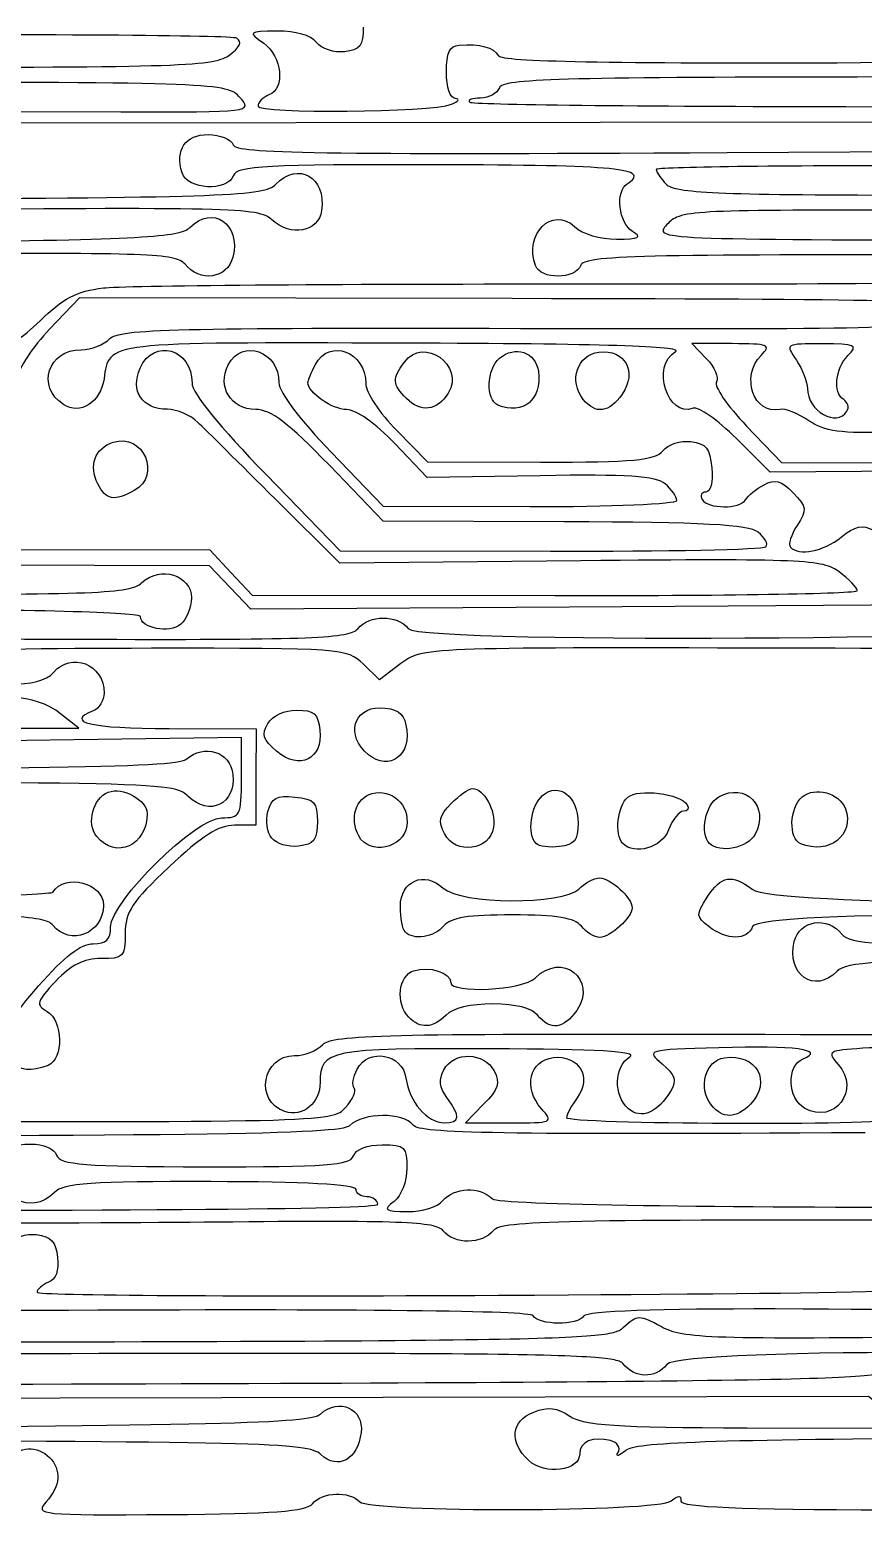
# Model space of a CAD drawing. Extents: x 25 to 242, y 39 to 365.
# Drawn here: x 138.24 to 162.42, y 118.35 to 161.46 of the extents above; entities that cross this region are included whole.
import ezdxf

# ---------------------------------------------------------------- set-up
doc = ezdxf.new("R2010")
doc.units = 0
doc.layers.add('Layer_1', color=7, linetype='CONTINUOUS')

msp = doc.modelspace()

# ---------------------------------------------------------------- linework, layer by layer
at = {"layer": 'Layer_1', "color": 7}
for points in [[(162.344935, 160.505813), (172.708931, 160.543113), (173.324066, 159.878843), (173.939201, 159.214553), (194.238922, 159.171453), (214.53863, 159.128353), (215.26421, 158.489173)], [(214.98688, 158.214403), (214.39423, 158.799633), (194.074138, 158.774133), (173.754048, 158.748633), (173.130719, 159.422483), (172.507387, 160.096343), (162.243155, 160.087343)], [(126.589419, 157.806713), (135.595669, 157.787613), (136.323309, 158.439293), (137.050959, 159.090993), (140.879539, 159.080293)], [(161.920815, 159.231763), (172.720956, 159.227763), (173.328061, 158.574553), (173.935169, 157.921353), (194.239323, 157.878253)], [(194.119435, 157.449723), (173.773442, 157.487523), (173.120964, 158.139353), (172.46848, 158.791193), (154.788009, 158.772493), (137.107529, 158.753793), (136.410809, 158.066733), (135.714089, 157.379653), (126.697159, 157.381653)], [(158.476005, 157.897703), (172.700914, 157.971903), (173.316025, 157.300653), (173.931139, 156.629423), (193.109242, 156.588723)], [(152.240329, 153.657883), (139.677699, 153.684583), (138.807359, 152.770703)], [(158.618895, 152.351543), (157.448105, 152.353543), (157.874685, 151.913843)], [(148.884979, 149.831513), (149.783209, 148.922883), (153.059239, 148.915883)], [(163.696785, 148.652083), (159.724715, 148.618283), (158.741245, 149.598403)], [(159.036515, 149.959433), (160.048315, 148.900573), (163.097415, 148.894573), (166.146515, 148.888573), (165.683785, 149.365083)], [(146.978529, 149.203163), (148.491909, 147.632763), (152.752509, 147.623763)], [(153.049589, 148.520223), (149.765869, 148.465123), (148.832089, 149.450123)], [(153.749309, 147.183223), (148.490559, 147.201823), (146.930069, 148.821143)], [(145.094069, 148.551293), (147.244729, 146.342063), (153.352729, 146.329063)], [(154.224389, 146.049753), (147.236429, 145.983353), (145.369579, 147.836533)], [(126.760159, 146.373523), (143.463339, 146.369523), (144.074999, 145.711433), (144.686659, 145.053333), (153.472629, 145.040933)], [(172.953729, 137.959303), (172.325002, 138.504553), (172.334902, 141.668813), (172.344802, 144.833093), (158.500385, 144.738693), (144.655969, 144.644293), (144.054809, 145.275953), (143.453639, 145.907593), (126.717429, 145.949193)], [(149.007019, 143.068293), (148.385359, 142.599463), (147.911559, 143.058223)], [(133.984849, 141.846463), (134.586819, 141.198783), (137.121739, 141.198253), (139.656659, 141.197723), (139.132609, 141.614213)], [(144.380039, 139.759083), (144.384039, 140.925773), (139.522159, 140.854873), (134.660289, 140.783973), (133.873879, 141.477783)], [(142.283389, 141.182593), (144.805079, 141.177593), (144.801079, 139.777073), (144.797079, 138.376563), (144.178639, 138.377563)], [(151.407919, 130.279963), (150.882299, 129.743853), (152.166159, 129.740853)], [(159.052095, 120.893593), (163.710915, 120.883593), (163.142605, 121.344323), (162.574285, 121.805053), (125.017709, 121.727153)]]:
    msp.add_lwpolyline(points, dxfattribs=at)
for points in [[(152.912739, 154.614713)], [(149.168009, 150.760913)], [(151.821279, 150.570153)], [(154.300529, 150.733533)], [(161.951085, 150.390393)], [(140.211919, 148.281183)], [(145.400099, 140.521703)], [(147.954839, 140.526703)], [(140.180249, 138.054063)], [(145.258459, 138.000063)], [(147.781829, 138.066263)], [(150.268259, 138.132863)], [(152.929499, 137.847873)], [(155.441569, 137.852903)], [(157.963245, 137.847903)], [(160.607535, 137.841903)], [(149.129289, 135.279323)], [(149.233659, 132.807643)], [(158.019225, 130.255533)]]:
    msp.add_lwpolyline(points, close=True, dxfattribs=at)
for points in [[(144.242669, 161.213043), (144.107049, 161.299443), (138.358259, 161.336033), (131.467589, 161.294343)], [(145.420019, 161.418413), (144.570269, 161.409413), (144.562219, 161.402113), (145.024379, 161.069793)], [(146.556799, 161.093213), (146.389569, 161.300973), (145.958499, 161.424293), (145.420019, 161.418413)], [(147.915269, 161.532153), (147.913269, 160.997313), (147.819469, 160.874783), (147.369709, 160.822153)], [(143.999709, 160.706203), (144.335109, 160.945843), (144.411609, 161.105423), (144.242669, 161.213043)], [(145.024379, 161.069793), (145.561519, 160.683593), (145.656029, 159.756093), (145.177299, 159.568963)], [(147.369709, 160.822153), (147.067239, 160.786753), (146.706699, 160.906953), (146.556799, 161.093213)], [(150.327859, 160.234283), (150.329859, 160.799123), (150.422559, 160.994603), (150.698029, 161.013153)], [(150.698029, 161.013153), (151.315509, 161.054753), (151.689079, 160.953953), (151.838459, 160.705483)], [(132.441969, 160.379973), (142.327149, 160.358973), (143.562499, 160.393873), (143.999709, 160.706203)], [(151.838459, 160.705483), (151.939619, 160.537273), (154.986979, 160.479363), (162.344935, 160.505813)], [(144.332809, 159.497063), (143.967579, 159.913103), (143.653599, 159.925233), (132.652909, 159.948603)], [(150.588129, 159.464453), (150.430869, 159.473453), (150.326449, 159.782713), (150.327859, 160.234283)], [(162.243155, 160.087343), (153.664899, 160.080343), (151.960239, 160.029043), (151.865219, 159.777373)], [(145.177299, 159.568963), (145.003719, 159.501163), (144.861429, 159.355633), (144.861079, 159.245663)], [(151.865219, 159.777373), (151.802719, 159.611813), (151.556749, 159.476743), (151.318699, 159.477253)], [(140.879539, 159.080293), (144.682359, 159.069593), (144.705609, 159.072293), (144.332809, 159.497063)], [(144.861079, 159.245663), (144.860289, 159.015873), (149.885289, 159.060813), (150.470209, 159.295863)], [(150.470209, 159.295863), (150.679519, 159.379963), (150.732579, 159.455833), (150.588129, 159.464453)], [(151.318699, 159.477253), (151.080649, 159.477783), (150.938709, 159.423753), (151.003279, 159.357153)], [(151.003279, 159.357153), (151.067879, 159.290653), (155.980739, 159.234173), (161.920815, 159.231763)], [(142.657959, 157.311913), (142.452269, 157.983603), (142.751159, 158.419393), (143.416579, 158.417983)], [(143.416579, 158.417983), (143.754579, 158.417193), (144.080609, 158.283203), (144.141109, 158.120073)], [(144.141109, 158.120073), (144.233509, 157.870973), (146.529149, 157.835373), (158.476005, 157.897703)], [(150.026729, 157.542123), (145.103799, 157.552623), (144.252689, 157.507623), (144.148379, 157.231413)], [(145.368399, 156.971943), (146.031519, 157.648283), (146.844229, 157.188563), (146.706549, 156.214993)], [(155.571289, 156.991683), (156.276695, 157.436323), (155.324259, 157.530873), (150.026729, 157.542123)], [(156.413145, 157.405423), (156.412935, 157.337723), (156.545975, 157.144983), (156.708795, 156.977153)], [(164.464625, 157.511433), (160.036525, 157.520433), (156.413355, 157.473133), (156.413145, 157.405423)], [(133.945159, 156.540413), (143.995209, 156.601313), (145.043849, 156.640903), (145.368399, 156.971943)], [(144.148379, 157.231413), (143.966999, 156.751133), (142.810559, 156.813643), (142.657959, 157.311913)], [(155.724589, 155.608093), (155.329249, 155.845463), (155.226339, 156.774253), (155.571289, 156.991683)], [(156.708795, 156.977153), (156.951575, 156.726913), (158.206505, 156.670043), (163.685475, 156.661033)], [(145.255859, 155.951073), (144.884079, 156.297833), (144.082559, 156.316473), (133.795329, 156.217493)], [(142.878379, 155.720333), (143.538959, 156.394093), (144.370009, 155.826213), (144.131389, 154.864133)], [(146.706549, 156.214993), (146.617249, 155.583633), (145.807699, 155.436363), (145.255859, 155.951073)], [(152.912739, 154.614623), (152.573409, 155.529653), (153.398679, 156.352703), (154.048129, 155.746943)], [(163.771255, 156.220113), (157.371935, 156.233713), (157.089775, 156.217113), (156.723365, 155.804153)], [(135.269259, 155.297853), (141.421959, 155.377553), (142.606839, 155.443373), (142.878379, 155.720333)], [(154.048129, 155.746943), (154.283219, 155.527663), (154.777729, 155.380023), (155.267609, 155.382883)], [(156.723365, 155.804153), (156.342145, 155.374573), (156.354985, 155.374003), (167.170745, 155.351033)], [(155.267609, 155.382883), (155.929429, 155.386883), (156.019389, 155.431083), (155.724589, 155.608093)], [(142.733269, 154.663793), (142.493109, 154.962153), (141.589699, 154.996163), (135.153609, 154.949223)], [(144.131389, 154.864133), (143.974669, 154.232263), (143.173059, 154.117403), (142.733269, 154.663793)], [(166.235475, 154.922393), (155.863599, 154.944393), (154.333489, 154.906493), (154.227069, 154.624713)], [(154.227069, 154.624713), (154.071269, 154.212213), (153.064859, 154.204693), (152.912739, 154.614713)], [(153.978459, 154.083863), (164.721365, 154.075863), (166.629435, 154.121163), (166.919685, 154.389063)], [(138.534189, 153.012453), (139.194999, 153.666573), (139.588689, 153.870943), (140.376149, 153.968653)], [(140.376149, 153.968653), (140.926989, 154.037053), (147.048029, 154.088853), (153.978459, 154.083863)], [(164.441745, 153.201033), (164.802365, 153.630523), (164.782805, 153.631243), (152.240329, 153.657883)], [(152.479459, 152.795513), (163.820495, 152.771413), (164.088645, 152.780513), (164.441745, 153.201033)], [(137.194369, 152.181603), (137.489719, 152.181083), (138.037129, 152.520453), (138.534189, 153.012453)], [(138.807359, 152.770703), (138.328669, 152.268083), (137.905079, 151.624413), (137.866039, 151.340313)], [(140.562159, 152.497633), (140.835599, 152.776533), (142.447569, 152.816823), (152.479459, 152.795513)], [(139.212789, 150.585513), (138.416949, 151.102133), (138.767739, 152.178263), (139.731299, 152.176203)], [(139.731299, 152.176203), (140.014349, 152.175683), (140.388229, 152.320243), (140.562159, 152.497633)], [(149.120739, 152.365183), (140.365219, 152.390683), (140.545949, 152.412083), (140.391039, 151.334953)], [(141.439769, 151.639673), (141.836109, 152.524543), (142.947919, 152.204243), (142.944809, 151.206083)], [(143.997169, 151.736153), (144.407369, 152.516503), (145.469409, 152.136353), (145.466519, 151.210203)], [(146.526289, 151.745003), (146.933829, 152.520283), (147.991059, 152.119513), (147.988169, 151.190843)], [(149.107139, 151.815983), (149.657129, 152.582673), (150.877279, 151.719483), (150.380229, 150.915303)], [(156.974565, 152.122313), (157.229465, 152.273723), (154.809229, 152.348563), (149.120739, 152.365183)], [(151.867949, 151.927013), (152.321129, 152.310673), (152.919619, 152.106473), (152.996219, 151.542073)], [(154.753889, 152.103983), (155.515219, 152.192483), (155.875099, 151.538583), (155.425269, 150.884033)], [(159.458395, 152.011183), (159.759555, 152.318333), (159.683235, 152.349283), (158.618895, 152.351543)], [(161.233755, 152.346003), (160.162135, 152.348003), (160.157945, 152.345733), (160.481755, 151.868713)], [(161.980105, 152.005823), (162.281265, 152.312983), (162.213415, 152.343913), (161.233755, 152.346003)], [(146.307129, 151.222213), (146.307309, 151.280813), (146.405929, 151.516043), (146.526289, 151.745003)], [(149.168039, 150.760913), (148.756729, 151.184873), (148.749109, 151.316843), (149.107139, 151.815983)], [(151.821249, 150.570153), (151.462319, 150.719603), (151.492929, 151.609543), (151.867949, 151.927013)], [(154.300529, 150.733533), (153.867779, 151.271153), (154.118859, 152.030133), (154.753889, 152.103983)], [(157.487725, 150.476533), (156.737285, 150.193263), (156.266865, 151.701973), (156.974565, 152.122313)], [(157.874685, 151.913843), (158.109305, 151.672023), (158.239035, 151.371583), (158.162985, 151.246213)], [(160.000805, 150.443553), (159.243895, 150.281073), (158.857375, 151.398173), (159.458395, 152.011183)], [(160.481755, 151.868713), (160.660855, 151.604963), (160.806915, 151.236203), (160.806335, 151.049263)], [(161.859465, 150.726493), (161.539715, 150.930223), (161.605075, 151.623303), (161.980105, 152.005823)], [(140.391039, 151.334953), (140.291639, 150.643893), (139.701309, 150.268383), (139.212789, 150.585513)], [(142.232669, 150.446553), (141.495449, 150.448553), (141.143359, 150.977923), (141.439769, 151.639673)], [(144.793819, 150.441663), (144.071599, 150.443663), (143.664899, 151.104043), (143.997169, 151.736153)], [(152.996219, 151.542073), (153.107289, 150.723743), (152.553199, 150.265373), (151.821279, 150.570153)], [(142.944809, 151.206083), (142.944009, 150.927743), (143.750529, 149.931443), (145.094069, 148.551293)], [(145.466519, 151.210203), (145.465729, 150.956563), (146.099419, 150.115413), (146.978529, 149.203163)], [(147.431719, 150.436133), (147.018729, 150.436923), (146.306229, 150.935043), (146.307129, 151.222213)], [(147.988169, 151.190843), (147.987369, 150.942953), (148.390959, 150.331253), (148.884979, 149.831513)], [(150.380229, 150.915303), (150.062989, 150.402073), (149.576279, 150.340083), (149.168009, 150.760913)], [(155.425269, 150.884033), (155.055199, 150.345553), (154.655829, 150.292103), (154.300529, 150.733533)], [(158.162985, 151.246213), (158.086885, 151.120863), (158.480025, 150.541813), (159.036515, 149.959433)], [(160.806335, 151.049263), (160.804335, 150.397933), (161.657685, 149.906753), (161.951085, 150.390393)], [(143.117509, 150.067613), (142.905639, 150.275443), (142.507459, 150.445973), (142.232669, 150.446553)], [(158.741245, 149.598403), (158.200345, 150.137433), (157.636255, 150.532613), (157.487725, 150.476533)], [(160.843035, 150.115573), (160.532955, 150.328853), (160.153955, 150.476433), (160.000805, 150.443553)], [(161.951065, 150.390393), (162.017865, 150.500563), (161.976665, 150.651823), (161.859465, 150.726493)], [(145.369579, 147.836533), (144.342809, 148.855793), (143.329379, 149.859773), (143.117509, 150.067613)], [(146.930069, 148.821143), (145.744989, 150.050883), (145.231059, 150.440733), (144.793819, 150.441663)], [(148.832089, 149.450123), (148.277829, 150.034803), (147.708669, 150.435543), (147.431719, 150.436133)], [(163.313925, 149.784923), (161.761255, 149.738423), (161.302035, 149.800023), (160.843035, 150.115573)], [(140.657329, 149.490503), (141.528959, 149.772003), (142.071109, 148.525063), (141.267689, 148.086653)], [(140.211919, 148.281183), (139.938879, 148.808013), (140.127219, 149.319263), (140.657329, 149.490503)], [(153.059239, 148.915883), (155.762379, 148.909883), (156.382735, 148.967283), (156.606725, 149.242443)], [(156.606725, 149.242443), (156.757785, 149.428033), (157.119075, 149.546713), (157.421315, 149.510043)], [(157.421315, 149.510043), (157.864445, 149.456243), (157.976185, 149.315163), (158.028125, 148.743733)], [(158.028125, 148.743733), (158.065825, 148.329433), (157.995425, 148.043533), (157.855935, 148.043833)], [(156.673795, 148.284103), (156.412795, 148.507363), (155.566679, 148.562493), (153.049589, 148.520223)], [(159.543715, 148.258323), (159.861145, 148.431553), (160.042465, 148.381823), (160.386455, 148.027253)], [(141.267689, 148.086653), (140.683749, 147.768003), (140.456149, 147.809933), (140.211919, 148.281183)], [(157.013705, 147.803803), (157.013965, 147.907783), (156.861075, 148.123943), (156.673795, 148.284103)], [(157.855935, 148.043833), (157.726215, 148.044103), (157.678215, 147.947233), (157.749275, 147.828593)], [(159.009415, 147.823593), (159.080815, 147.941323), (159.321265, 148.136953), (159.543715, 148.258323)], [(160.386455, 148.027253), (160.789315, 147.612013), (160.798845, 147.535203), (160.504325, 147.077173)], [(152.752509, 147.623763), (155.095849, 147.618763), (157.013375, 147.699763), (157.013705, 147.803803)], [(157.749275, 147.828593), (157.916445, 147.549473), (158.840705, 147.546643), (159.009415, 147.823593)], [(159.371655, 146.880643), (159.093925, 147.098003), (157.766165, 147.169463), (153.749309, 147.183223)], [(160.504325, 147.077173), (160.328085, 146.803103), (160.241825, 146.519153), (160.312635, 146.446153)], [(161.780415, 146.736803), (162.192515, 147.067463), (162.401005, 147.111733), (162.719165, 146.936183)], [(159.597985, 146.456083), (159.673485, 146.533083), (159.571585, 146.724123), (159.371655, 146.880643)], [(160.312635, 146.446153), (160.567975, 146.182963), (161.261265, 146.320243), (161.780415, 146.736803)], [(153.352729, 146.329063), (156.712125, 146.322063), (159.522485, 146.379063), (159.597985, 146.456083)], [(141.483579, 145.411493), (142.029199, 145.915163), (142.927769, 145.642723), (142.925689, 144.974243)], [(161.729355, 145.728393), (161.251195, 146.087053), (160.687335, 146.111203), (154.224389, 146.049753)], [(162.252485, 145.184563), (162.249485, 145.270363), (162.013705, 145.515083), (161.729355, 145.728393)], [(133.107819, 145.080553), (140.183339, 145.065553), (141.150169, 145.103753), (141.483579, 145.411493)], [(142.925689, 144.974243), (142.924899, 144.694743), (142.786429, 144.349513), (142.618169, 144.207063)], [(153.472629, 145.040933), (158.304915, 145.033933), (162.255845, 145.098733), (162.252485, 145.184563)], [(141.452999, 144.430953), (141.453269, 144.551743), (138.236819, 144.638723), (133.388949, 144.649023)], [(142.618169, 144.207063), (142.292979, 143.931763), (141.451949, 144.093363), (141.452999, 144.430953)], [(147.756109, 144.079763), (148.091849, 144.492253), (148.891289, 144.493823), (149.222239, 144.082763)], [(132.625989, 144.111903), (132.848479, 143.835483), (133.954439, 143.785883), (140.190049, 143.772643)], [(140.190049, 143.772643), (146.425649, 143.759443), (147.531899, 143.804343), (147.756109, 144.079763)], [(149.222239, 144.082763), (149.598109, 143.615803), (170.34534, 143.785523), (170.809911, 144.259353)], [(141.764599, 143.511303), (138.644369, 143.508303), (136.017219, 143.463103), (135.926499, 143.411173)], [(138.926179, 142.805713), (139.436139, 143.432233), (140.397919, 143.044913), (140.395329, 142.214063)], [(147.911559, 143.058223), (147.451649, 143.503553), (147.271519, 143.516843), (141.764599, 143.511303)], [(160.013415, 143.515053), (149.669529, 143.537053), (149.626229, 143.534953), (149.007019, 143.068293)], [(170.658741, 143.169243), (170.433536, 143.449023), (168.987929, 143.495993), (160.013415, 143.515053)], [(136.273269, 142.901913), (136.905589, 142.389293), (138.539029, 142.330063), (138.926179, 142.805713)], [(139.132609, 141.614213), (138.405089, 142.192433), (137.070639, 142.265963), (136.373909, 141.766223)], [(140.395329, 142.214063), (140.394539, 141.997053), (140.252079, 141.763963), (140.078499, 141.696113)], [(147.954839, 140.526703), (147.369039, 141.130513), (147.724719, 141.876913), (148.550759, 141.777263)], [(140.078499, 141.696113), (139.231449, 141.365043), (139.993999, 141.187453), (142.283389, 141.182593)], [(145.143319, 141.327123), (145.282439, 141.558753), (145.624319, 141.716653), (145.985099, 141.715883)], [(145.985099, 141.715883), (146.487879, 141.714883), (146.603539, 141.614923), (146.655949, 141.136433)], [(148.550759, 141.777263), (148.985489, 141.724863), (149.128779, 141.577143), (149.177639, 141.131133)], [(145.400099, 140.521703), (145.000389, 140.859803), (144.952629, 141.009583), (145.143319, 141.327123)], [(146.655949, 141.136433), (146.747949, 140.296803), (146.062579, 139.961343), (145.400099, 140.521703)], [(149.177639, 141.131133), (149.270439, 140.283643), (148.540639, 139.922893), (147.954839, 140.526703)], [(142.761839, 140.284603), (143.314739, 140.752803), (144.057109, 140.516323), (144.130229, 139.848723)], [(120.499129, 139.974973), (138.329419, 139.994873), (142.487999, 140.052673), (142.761839, 140.284603)], [(144.130229, 139.848723), (144.224129, 138.991143), (143.454139, 138.613403), (142.834719, 139.213173)], [(143.804169, 138.593603), (144.356599, 138.592603), (144.376529, 138.632803), (144.380039, 139.759083)], [(142.834719, 139.213173), (142.385149, 139.648493), (142.270619, 139.650353), (120.528089, 139.574383)], [(140.180249, 138.054063), (139.876579, 138.431343), (140.066719, 139.160873), (140.514309, 139.335803)], [(140.514309, 139.335803), (140.928379, 139.497643), (141.646149, 139.105263), (141.644939, 138.717733)], [(145.148719, 138.776873), (145.250139, 139.169493), (145.398609, 139.249033), (145.929259, 139.194923)], [(147.781829, 138.066263), (147.508819, 138.569913), (147.699029, 139.172113), (148.170809, 139.297503)], [(148.170809, 139.297503), (148.748189, 139.450963), (149.262679, 138.969443), (149.176349, 138.356413)], [(150.466989, 139.007233), (150.701539, 139.246463), (150.976429, 139.442013), (151.077859, 139.441803)], [(151.077859, 139.441803), (151.422699, 139.441003), (151.764569, 138.819393), (151.694109, 138.321153)], [(152.929499, 137.847903), (152.663209, 138.122373), (152.774479, 138.947103), (153.116909, 139.237003)], [(153.116909, 139.237003), (153.597419, 139.643763), (154.149949, 139.217603), (154.147529, 138.442203)], [(155.590779, 139.191593), (155.895519, 139.449593), (157.125395, 139.291973), (157.318075, 138.970213)], [(158.232445, 139.203573), (159.019015, 139.632813), (159.709595, 138.921003), (159.286835, 138.116773)], [(160.654215, 139.198783), (161.022515, 139.510583), (161.733805, 139.316443), (161.903925, 138.857703)], [(145.929259, 139.194923), (146.503139, 139.136423), (146.584309, 139.047813), (146.582539, 138.481723)], [(150.268259, 138.132863), (150.084439, 138.487543), (150.122759, 138.656133), (150.466989, 139.007233)], [(155.441569, 137.852903), (155.199559, 138.102343), (155.292859, 138.939373), (155.590779, 139.191593)], [(157.318075, 138.970213), (157.379975, 138.866903), (157.328075, 138.782573), (157.202845, 138.782833)], [(157.963245, 137.847903), (157.674295, 138.145733), (157.842055, 138.990553), (158.232445, 139.203573)], [(160.607515, 137.841903), (160.248575, 137.991363), (160.279195, 138.881323), (160.654215, 139.198783)], [(161.903925, 138.857703), (162.185625, 138.098083), (161.424525, 137.501723), (160.607535, 137.841903)], [(141.644939, 138.717733), (141.641939, 137.782313), (140.731179, 137.369613), (140.180249, 138.054063)], [(140.583979, 135.428563), (140.585979, 136.163653), (143.060169, 138.595183), (143.804169, 138.593603)], [(144.178639, 138.377563), (143.718979, 138.378563), (143.232429, 138.069343), (142.283609, 137.173333)], [(145.258459, 138.000063), (145.129219, 138.160623), (145.079829, 138.510193), (145.148719, 138.776873)], [(146.582539, 138.481723), (146.580539, 137.946883), (146.486739, 137.824353), (146.036989, 137.771723)], [(154.147529, 138.442203), (154.145529, 137.935713), (154.045899, 137.807593), (153.612169, 137.756673)], [(157.202845, 138.782833), (157.077585, 138.783093), (156.884465, 138.541113), (156.773685, 138.245083)], [(146.036989, 137.771723), (145.738039, 137.736723), (145.387699, 137.839523), (145.258459, 138.000063)], [(149.176349, 138.356413), (149.083749, 137.698673), (148.092839, 137.492483), (147.781829, 138.066263)], [(151.694109, 138.321153), (151.597809, 137.640353), (150.592329, 137.507563), (150.268259, 138.132863)], [(156.773685, 138.245083), (156.579545, 137.726293), (155.789929, 137.493823), (155.441569, 137.852903)], [(159.286835, 138.116773), (159.077025, 137.717613), (158.252195, 137.550053), (157.963245, 137.847903)], [(153.612169, 137.756673), (153.318799, 137.722173), (153.011589, 137.763673), (152.929499, 137.847873)], [(142.283609, 137.173333), (141.205149, 136.154863), (141.006659, 135.854323), (141.004739, 135.236853)], [(138.905509, 136.437143), (139.270009, 136.997893), (140.377899, 136.707123), (140.375849, 136.051233)], [(148.991499, 136.019233), (148.993499, 136.764293), (149.687139, 137.062503), (150.233089, 136.553283)], [(154.171579, 136.525483), (154.345499, 136.702873), (154.616129, 136.847733), (154.772989, 136.847403)], [(154.772989, 136.847403), (155.089439, 136.846613), (155.716829, 136.271963), (155.715929, 135.983543)], [(157.898905, 136.292373), (158.300035, 136.916183), (158.617705, 136.971893), (159.197335, 136.520033)], [(129.584929, 136.152023), (134.652869, 136.219023), (138.847129, 136.347323), (138.905509, 136.437143)], [(150.233089, 136.553283), (150.740069, 136.080423), (153.714619, 136.059433), (154.171579, 136.525483)], [(157.943905, 135.437273), (157.570155, 135.728883), (157.567615, 135.777213), (157.898905, 136.292373)], [(159.197335, 136.520033), (159.810065, 136.042413), (171.511849, 136.011233), (171.89845, 136.486133)], [(138.903079, 135.480193), (138.680779, 135.756373), (137.591499, 135.806173), (131.490859, 135.819133)], [(140.375849, 136.051233), (140.373849, 135.233243), (139.404279, 134.857503), (138.903079, 135.480193)], [(149.129289, 135.279343), (149.052489, 135.358443), (148.990479, 135.691453), (148.991499, 136.019233)], [(155.715929, 135.983543), (155.715139, 135.699683), (155.086239, 135.123013), (154.778339, 135.123673)], [(172.015199, 135.424843), (171.557549, 135.896563), (159.388575, 135.907803), (159.210645, 135.436743)], [(140.073909, 134.938623), (140.463099, 134.937833), (140.582809, 135.052773), (140.583979, 135.428563)], [(150.250599, 135.456483), (149.978979, 135.122793), (149.373899, 135.027183), (149.129289, 135.279323)], [(152.247939, 135.775443), (150.962319, 135.778443), (150.445219, 135.695643), (150.250599, 135.456483)], [(154.243269, 135.448003), (154.050139, 135.687943), (153.533569, 135.772713), (152.247939, 135.775443)], [(154.778339, 135.123673), (154.627369, 135.123943), (154.386599, 135.269943), (154.243269, 135.448003)], [(159.210645, 135.436743), (159.057855, 135.032223), (158.463365, 135.032873), (157.943905, 135.437273)], [(160.421595, 135.000353), (160.577035, 135.627073), (161.378735, 135.748553), (161.811435, 135.210973)], [(138.494029, 133.713913), (139.238989, 134.566263), (139.720289, 134.939373), (140.073909, 134.938623)], [(141.004739, 135.236853), (141.002739, 134.553023), (140.957639, 134.506033), (140.306279, 134.507423)], [(161.669205, 134.138643), (161.013535, 133.469903), (160.184095, 134.042843), (160.421595, 135.000353)], [(161.811435, 135.210973), (162.035625, 134.932463), (162.854185, 134.883493), (167.194785, 134.888903)], [(140.306279, 134.507423), (139.803479, 134.508423), (139.438089, 134.325603), (138.990839, 133.849063)], [(152.902669, 133.941773), (153.673829, 134.728303), (154.729579, 133.906373), (154.108669, 133.002933)], [(149.233659, 132.807603), (148.847229, 133.205913), (148.932569, 134.011763), (149.376369, 134.155103)], [(149.376369, 134.155103), (149.824279, 134.299763), (150.456519, 134.101203), (150.455629, 133.816183)], [(167.346615, 134.449783), (162.861295, 134.459783), (161.933755, 134.408483), (161.669205, 134.138643)], [(137.671899, 131.539373), (137.225749, 131.999243), (137.401349, 132.463713), (138.494029, 133.713913)], [(138.990839, 133.849063), (138.427159, 133.248413), (138.404529, 133.170163), (138.738669, 132.977013)], [(150.455629, 133.816183), (150.454629, 133.482583), (152.558309, 133.590543), (152.902669, 133.941773)], [(158.484325, 132.313043), (170.547112, 132.287443), (170.41427, 132.276743), (170.417379, 133.273993)], [(138.738669, 132.977013), (139.204849, 132.707533), (139.226599, 131.588293), (138.769169, 131.409493)], [(150.317589, 132.869943), (149.935729, 132.480483), (149.571369, 132.459513), (149.233659, 132.807643)], [(151.673789, 133.190253), (151.029539, 133.191253), (150.513469, 133.069733), (150.317589, 132.869943)], [(152.974359, 132.864293), (152.806959, 133.072273), (152.341849, 133.188833), (151.673789, 133.190253)], [(154.108669, 133.002933), (153.735519, 132.459973), (153.338839, 132.411473), (152.974359, 132.864293)], [(145.923299, 131.693323), (146.199919, 131.692793), (146.568549, 131.837393), (146.742469, 132.014783)], [(146.742469, 132.014783), (147.015799, 132.293553), (148.608389, 132.334013), (158.484325, 132.313043)], [(147.737509, 131.300043), (148.067229, 131.927293), (149.061229, 131.744903), (149.152789, 131.040333)], [(158.231025, 131.922073), (156.126139, 131.858673), (156.114839, 131.855473), (156.589005, 131.454253)], [(160.677745, 131.598693), (161.360505, 131.865553), (160.431645, 131.988303), (158.231025, 131.922073)], [(163.162215, 131.578793), (163.796815, 131.826823), (163.452575, 131.977413), (162.414475, 131.905913)], [(138.769169, 131.409493), (138.269699, 131.214253), (137.952059, 131.251973), (137.673019, 131.539583)], [(145.640139, 130.068333), (144.748889, 130.360563), (144.981479, 131.695333), (145.923299, 131.693323)], [(151.594859, 131.890193), (146.935109, 131.906993), (146.666919, 131.854293), (146.664009, 130.920903)], [(150.253099, 131.283213), (150.534619, 131.818763), (151.424739, 131.797803), (151.709209, 131.248913)], [(155.649869, 131.655403), (155.908719, 131.809173), (154.702769, 131.878983), (151.594859, 131.890193)], [(153.086639, 130.152053), (152.550139, 130.763203), (152.732969, 131.555423), (153.429199, 131.636383)], [(153.429199, 131.636383), (154.170259, 131.722583), (154.562039, 131.060343), (154.121189, 130.466703)], [(155.610269, 130.149483), (155.168129, 130.527663), (155.190629, 131.382603), (155.649869, 131.655403)], [(158.019225, 130.255503), (157.619265, 130.752393), (157.836345, 131.550033), (158.393225, 131.629763)], [(158.393225, 131.629763), (159.323115, 131.762883), (159.789375, 130.931983), (159.150475, 130.280333)], [(160.725945, 130.161983), (160.223115, 130.439443), (160.190615, 131.408283), (160.677745, 131.598693)], [(162.414475, 131.905913), (161.398425, 131.835913), (161.365765, 131.814613), (161.696325, 131.438073)], [(147.650309, 130.749973), (147.578309, 130.824273), (147.617509, 131.071773), (147.737509, 131.300043)], [(150.341599, 130.475033), (150.126399, 130.768203), (150.101579, 130.994923), (150.253099, 131.283213)], [(151.709209, 131.248913), (151.893059, 130.894173), (151.838699, 130.719323), (151.407919, 130.279963)], [(156.589005, 131.454253), (156.968325, 131.133283), (157.020135, 130.973053), (156.841095, 130.674573)], [(161.696325, 131.438073), (162.352775, 130.690303), (161.588915, 129.685783), (160.725945, 130.161983)], [(146.664009, 130.920903), (146.662009, 130.313703), (146.161969, 129.897243), (145.640139, 130.068333)], [(147.398439, 130.183513), (147.609009, 130.420813), (147.722349, 130.675723), (147.650309, 130.749973)], [(149.152789, 131.040333), (149.241789, 130.355113), (149.764879, 129.746243), (150.265399, 129.745173)], [(156.841095, 130.674573), (156.457655, 130.035353), (155.981299, 129.832143), (155.610269, 130.149483)], [(150.265399, 129.745173), (150.726469, 129.744173), (150.745369, 129.925083), (150.341599, 130.475033)], [(154.121189, 130.466703), (153.955279, 130.243323), (153.816299, 129.987823), (153.812349, 129.898953)], [(159.150475, 130.280333), (158.737555, 129.859173), (158.345165, 129.850553), (158.019225, 130.255533)], [(130.604659, 129.793493), (146.769549, 129.752693), (147.021309, 129.758593), (147.398439, 130.183513)], [(149.365289, 129.672113), (149.057489, 130.054503), (147.938239, 130.046833), (147.517199, 129.659413)], [(152.166159, 129.740853), (153.418299, 129.737853), (153.441039, 129.747853), (153.086639, 130.152053)], [(153.812349, 129.898953), (153.803349, 129.705923), (163.133605, 129.658443), (163.321935, 129.850553)], [(147.517199, 129.659413), (147.234199, 129.399003), (143.461799, 129.350703), (122.267539, 129.336003)], [(162.477535, 129.454663), (151.846659, 129.394163), (149.558469, 129.432163), (149.365289, 129.672113)], [(137.496149, 128.584773), (137.602349, 129.012963), (137.762569, 129.125673), (138.263399, 129.124613)], [(138.263399, 129.124613), (138.632219, 129.123823), (138.946469, 128.988273), (139.016359, 128.799813)], [(147.632119, 128.781513), (147.707419, 128.980763), (148.027169, 129.103873), (148.467099, 129.102933)], [(148.467099, 129.102933), (149.126289, 129.101933), (149.179949, 129.050333), (149.177999, 128.424903)], [(138.953899, 127.722623), (138.251009, 127.005703), (137.251169, 127.597043), (137.496149, 128.584773)], [(139.016359, 128.799813), (139.117429, 128.527273), (139.795379, 128.474963), (143.323229, 128.467463)], [(143.323229, 128.467463), (146.851089, 128.460463), (147.529359, 128.509363), (147.632119, 128.781513)], [(143.487939, 128.036183), (140.018959, 128.043183), (139.213979, 127.987883), (138.953899, 127.722623)], [(147.705089, 127.811763), (147.705619, 127.948253), (146.159729, 128.030513), (143.487939, 128.036183)], [(149.177999, 128.424903), (149.176999, 128.033303), (149.020639, 127.628193), (148.807249, 127.462953)], [(148.019629, 127.595623), (147.846259, 127.595893), (147.704719, 127.693223), (147.705089, 127.811763)], [(150.225769, 127.483213), (150.545039, 127.875453), (151.307989, 127.902383), (151.665489, 127.534013)], [(125.690849, 127.210963), (140.745289, 127.176863), (148.333709, 127.233863), (148.334159, 127.378073)], [(148.334159, 127.378073), (148.334429, 127.497353), (148.192999, 127.595263), (148.019629, 127.595623)], [(148.807249, 127.462953), (148.478969, 127.208753), (148.522059, 127.176583), (149.200889, 127.169043)], [(149.200889, 127.169043), (149.629359, 127.164043), (150.078159, 127.301863), (150.225769, 127.483213)], [(151.665489, 127.534013), (151.995799, 127.193653), (178.754972, 127.223753), (179.1606, 127.564913)], [(143.640009, 126.858293), (140.152949, 126.822793), (128.718239, 126.798893), (118.229549, 126.805193)], [(150.231899, 126.610123), (150.019579, 126.873913), (148.986599, 126.912803), (143.640009, 126.858293)], [(165.459275, 126.912083), (153.713329, 126.936983), (151.922509, 126.898783), (151.694069, 126.618123)], [(137.622129, 126.230883), (137.773189, 126.416473), (138.134479, 126.535153), (138.436729, 126.498483)], [(138.436729, 126.498483), (138.853979, 126.447883), (138.994869, 126.294913), (139.044619, 125.838673)], [(151.694069, 126.618123), (151.359979, 126.207663), (150.559439, 126.203373), (150.231899, 126.610123)], [(139.044619, 125.838673), (139.086819, 125.451363), (138.994719, 125.199963), (138.779689, 125.115913)], [(138.779689, 125.115913), (138.598359, 125.045013), (138.449769, 124.914213), (138.449499, 124.825183)], [(151.839849, 124.738383), (163.240505, 124.802383), (165.302015, 124.861133), (165.710455, 125.134103)], [(138.449499, 124.825183), (138.449229, 124.736183), (144.474879, 124.697103), (151.839849, 124.738383)], [(138.486199, 124.296293), (130.663469, 124.260193), (116.521559, 124.238693), (107.059719, 124.248393)], [(152.840309, 124.143203), (152.753009, 124.289023), (147.969829, 124.340033), (138.486199, 124.296293)], [(159.869135, 124.340863), (156.478795, 124.347863), (154.394639, 124.271663), (154.313069, 124.137203)], [(155.459119, 123.802463), (155.870319, 124.182033), (155.921259, 124.183193), (156.571485, 123.827663)], [(165.555245, 124.005583), (165.335915, 124.278073), (164.435455, 124.331163), (159.869135, 124.340863)], [(127.541979, 123.369663), (153.922839, 123.403263), (155.045509, 123.420663), (155.459119, 123.802463)], [(154.313069, 124.137203), (154.142629, 123.856253), (153.009409, 123.860923), (152.840309, 124.143203)], [(156.571485, 123.827663), (157.193145, 123.487803), (157.971905, 123.463153), (165.448755, 123.546863)], [(155.446719, 122.755083), (155.192849, 123.070483), (152.738299, 123.092613), (127.525429, 123.006693)], [(174.022645, 122.661783), (171.980702, 123.174553), (157.134745, 123.233453), (156.725315, 122.730383)], [(125.095399, 122.131973), (157.325645, 122.195973), (162.757775, 122.250763), (163.044055, 122.515043)], [(156.725315, 122.730383), (156.382515, 122.309233), (155.796499, 122.320563), (155.446719, 122.755083)], [(146.671479, 121.291173), (147.213769, 121.772203), (147.935689, 121.447323), (147.852879, 120.759523)], [(129.475649, 120.881923), (143.807929, 120.963223), (146.370519, 121.024203), (146.671479, 121.291173)], [(152.715469, 119.945333), (152.136389, 120.485463), (152.199649, 121.092353), (152.861749, 121.348733)], [(152.861749, 121.348733), (153.281749, 121.511373), (153.534569, 121.483433), (153.904709, 121.233463)], [(153.904709, 121.233463), (154.305649, 120.962673), (155.228789, 120.901723), (159.052095, 120.893593)], [(147.852879, 120.759523), (147.757379, 119.966013), (147.181039, 119.652853), (146.678649, 120.121433)], [(146.678649, 120.121433), (146.312719, 120.462753), (145.036369, 120.492943), (129.581199, 120.525773)], [(137.593199, 119.967233), (137.909919, 120.356363), (138.468279, 120.385103), (138.812789, 120.030033)], [(155.087459, 120.519263), (154.577969, 120.655943), (154.196639, 120.492063), (154.195529, 120.135933)], [(155.308729, 120.176793), (155.389429, 120.313913), (155.292229, 120.464343), (155.087459, 120.519263)], [(166.175875, 120.598763), (157.850105, 120.538563), (155.812009, 120.467703), (155.522689, 120.228293)], [(138.812789, 120.030033), (139.160859, 119.671263), (139.125359, 119.208143), (138.714289, 118.744913)], [(154.195529, 120.135933), (154.193529, 119.638253), (153.184129, 119.508183), (152.715469, 119.945333)], [(155.522689, 120.228293), (155.325919, 120.065473), (155.229639, 120.042283), (155.308729, 120.176793)], [(146.443199, 118.690313), (146.724069, 119.035383), (147.504879, 119.068433), (147.815349, 118.748413)], [(138.714289, 118.744913), (138.378749, 118.366793), (138.505659, 118.353743), (142.287269, 118.377193)], [(142.287269, 118.377193), (145.280969, 118.395793), (146.263729, 118.469793), (146.443199, 118.690313)], [(147.815349, 118.748413), (148.125299, 118.428933), (156.473355, 118.450373), (156.852815, 118.771613)], [(156.852815, 118.771613), (157.058845, 118.946023), (157.133785, 118.945003), (157.133235, 118.767613)], [(157.133235, 118.767613), (157.132705, 118.594443), (158.837265, 118.522153), (163.136495, 118.513023)]]:
    msp.add_open_spline(points, degree=3, dxfattribs=at)

doc.saveas('drawing.dxf')
